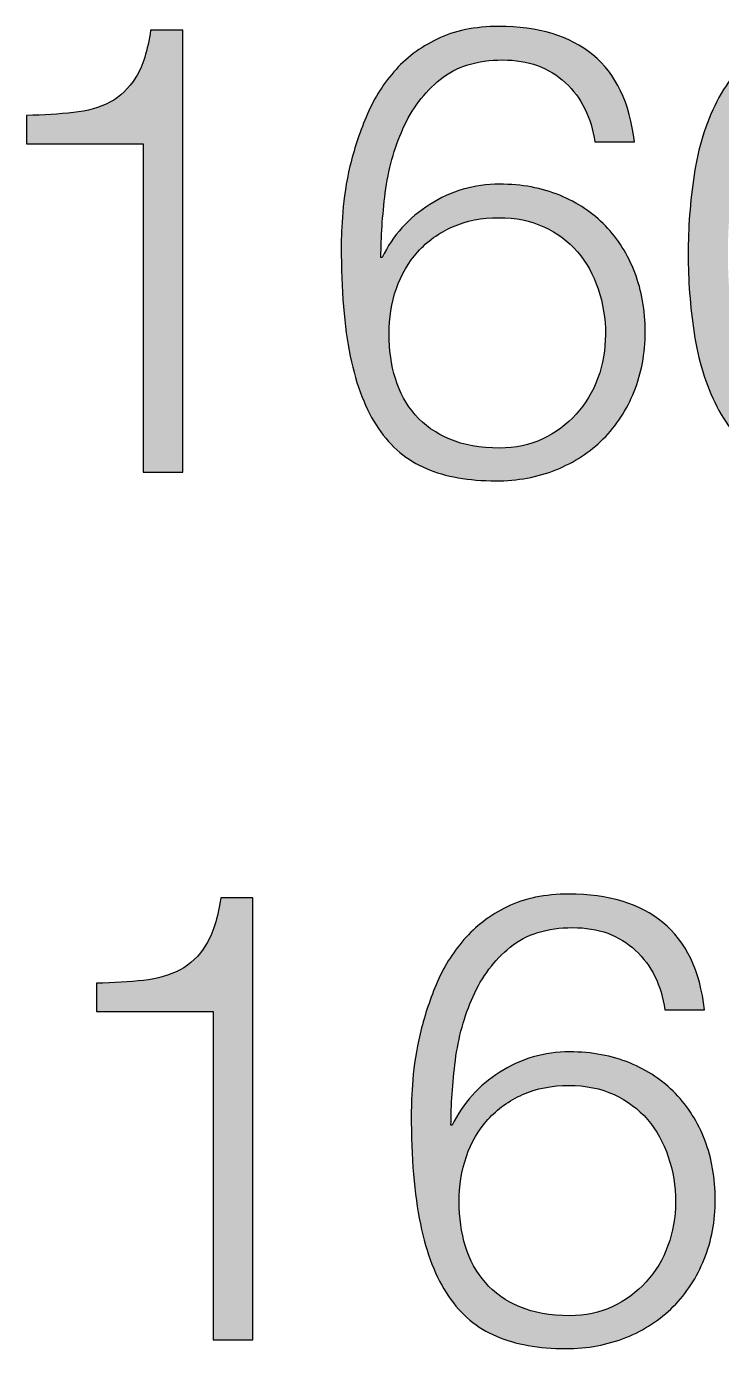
# Paper-space layout 'A3mask' of a CAD drawing. Extents: x 0 to 394, y 0 to 277.
# Drawn here: x 314.331 to 316.425, y 21.496 to 25.477 of the extents above; entities that cross this region are included whole.
import ezdxf
from ezdxf.enums import TextEntityAlignment as Align

# ---------------------------------------------------------------- set-up
doc = ezdxf.new("R2010")
doc.units = 0
doc.layers.get('0').update_dxf_attribs({"linetype": 'CONTINUOUS'})
doc.layers.get('Defpoints').update_dxf_attribs({"linetype": 'CONTINUOUS'})
doc.layers.add('JPP_Mask', color=7, linetype='CONTINUOUS')
doc.styles.add('JPP', font='arial.ttf')

# ---------------------------------------------------------------- blocks, each defined once
blk = doc.blocks.new('A3mask')
at = {"true_color": 0x004a91}
h = blk.add_hatch(color=154, dxfattribs=at)
edge = h.paths.add_edge_path()
edge.add_spline(control_points=[(314.8021, 24.8006), (314.8021, 25.1331), (314.8021, 25.4656), (314.8021, 25.4656), (314.8021, 25.4656), (314.7778, 25.4656), (314.7536, 25.4656)], knot_values=[3.5, 3.5, 3.5, 3.5, 4, 4, 4, 4.5, 4.5, 4.5, 4.5], degree=3, periodic=0)
edge.add_spline(control_points=[(314.7536, 25.4656), (314.7294, 25.4656), (314.7051, 25.4656), (314.7051, 25.4656), (314.6963, 25.4048), (314.6815, 25.3578), (314.6606, 25.3241), (314.6397, 25.2905), (314.6137, 25.2654), (314.5826, 25.2492)], knot_values=[1, 1, 1, 1, 1.5, 1.5, 1.5, 2.5, 2.5, 2.5, 3.5, 3.5, 3.5, 3.5], degree=3, periodic=0)
edge.add_spline(control_points=[(314.5826, 25.2492), (314.5516, 25.2325), (314.5149, 25.2221), (314.4725, 25.2177)], knot_values=[0, 0, 0, 0, 1, 1, 1, 1], degree=3, periodic=0)
edge.add_spline(control_points=[(314.4725, 25.2177), (314.43, 25.2133), (314.3827, 25.2105), (314.331, 25.2091)], knot_values=[9, 9, 9, 9, 10, 10, 10, 10], degree=3, periodic=0)
edge.add_spline(control_points=[(314.331, 25.2091), (314.331, 25.2091), (314.331, 25.1237), (314.331, 25.1237), (314.331, 25.1237), (314.4188, 25.1237), (314.5067, 25.1237)], knot_values=[7.5, 7.5, 7.5, 7.5, 8.5, 8.5, 8.5, 9, 9, 9, 9], degree=3, periodic=0)
edge.add_spline(control_points=[(314.5067, 25.1237), (314.5945, 25.1237), (314.6824, 25.1237), (314.6824, 25.1237), (314.6824, 25.1237), (314.6824, 24.8767), (314.6824, 24.6297)], knot_values=[6.5, 6.5, 6.5, 6.5, 7, 7, 7, 7.5, 7.5, 7.5, 7.5], degree=3, periodic=0)
edge.add_spline(control_points=[(314.6824, 24.6297), (314.6824, 24.3827), (314.6824, 24.1356), (314.6824, 24.1356), (314.6824, 24.1356), (314.7123, 24.1356), (314.7422, 24.1356)], knot_values=[5.5, 5.5, 5.5, 5.5, 6, 6, 6, 6.5, 6.5, 6.5, 6.5], degree=3, periodic=0)
edge.add_spline(control_points=[(314.7422, 24.1356), (314.7721, 24.1356), (314.8021, 24.1356), (314.8021, 24.1356), (314.8021, 24.1356), (314.8021, 24.4681), (314.8021, 24.8006)], knot_values=[4.5, 4.5, 4.5, 4.5, 5, 5, 5, 5.5, 5.5, 5.5, 5.5], degree=3, periodic=0)
h = blk.add_hatch(color=154, dxfattribs=at)
edge = h.paths.add_edge_path()
edge.add_spline(control_points=[(316.1636, 24.7361), (316.1427, 24.7904), (316.1133, 24.8375), (316.0752, 24.8767), (316.0372, 24.9159), (315.9913, 24.9468), (315.9374, 24.9688)], knot_values=[9, 9, 9, 9, 10, 10, 10, 11, 11, 11, 11], degree=3, periodic=0)
edge.add_spline(control_points=[(315.9374, 24.9688), (315.8836, 24.9911), (315.8231, 25.0022), (315.7561, 25.0022)], knot_values=[8, 8, 8, 8, 9, 9, 9, 9], degree=3, periodic=0)
edge.add_spline(control_points=[(315.7561, 25.0022), (315.68, 25.0022), (315.6099, 24.9818), (315.5461, 24.9412)], knot_values=[7, 7, 7, 7, 8, 8, 8, 8], degree=3, periodic=0)
edge.add_spline(control_points=[(315.5461, 24.9412), (315.4821, 24.9008), (315.4344, 24.8475), (315.4026, 24.7816)], knot_values=[6, 6, 6, 6, 7, 7, 7, 7], degree=3, periodic=0)
edge.add_spline(control_points=[(315.3989, 24.7816), (315.3989, 24.8424), (315.4033, 24.9073), (315.4121, 24.9764), (315.4209, 25.0456), (315.4388, 25.1098), (315.4652, 25.1692)], knot_values=[3, 3, 3, 3, 4, 4, 4, 5, 5, 5, 5], degree=3, periodic=0)
edge.add_spline(control_points=[(315.4652, 25.1692), (315.4919, 25.2288), (315.5292, 25.2782), (315.5775, 25.3174)], knot_values=[2, 2, 2, 2, 3, 3, 3, 3], degree=3, periodic=0)
edge.add_spline(control_points=[(315.5775, 25.3174), (315.6255, 25.3568), (315.6883, 25.3763), (315.7656, 25.3763), (315.8428, 25.3763), (315.9059, 25.3536), (315.9546, 25.3079)], knot_values=[0, 0, 0, 0, 1, 1, 1, 2, 2, 2, 2], degree=3, periodic=0)
edge.add_spline(control_points=[(315.9546, 25.3079), (316.0033, 25.2624), (316.0328, 25.2028), (316.043, 25.1293)], knot_values=[29, 29, 29, 29, 30, 30, 30, 30], degree=3, periodic=0)
edge.add_spline(control_points=[(316.043, 25.1293), (316.043, 25.1293), (316.1627, 25.1293), (316.1627, 25.1293), (316.1487, 25.2471), (316.107, 25.3346), (316.0372, 25.3916)], knot_values=[27, 27, 27, 27, 28, 28, 28, 29, 29, 29, 29], degree=3, periodic=0)
edge.add_spline(control_points=[(316.0372, 25.3916), (315.9676, 25.4487), (315.8732, 25.4772), (315.7542, 25.4772)], knot_values=[26, 26, 26, 26, 27, 27, 27, 27], degree=3, periodic=0)
edge.add_spline(control_points=[(315.7542, 25.4772), (315.6818, 25.4772), (315.6199, 25.4645), (315.568, 25.4392)], knot_values=[25, 25, 25, 25, 26, 26, 26, 26], degree=3, periodic=0)
edge.add_spline(control_points=[(315.568, 25.4392), (315.516, 25.4137), (315.4726, 25.3807), (315.4378, 25.3404)], knot_values=[24, 24, 24, 24, 25, 25, 25, 25], degree=3, periodic=0)
edge.add_spline(control_points=[(315.4378, 25.3404), (315.4028, 25.2998), (315.375, 25.2545), (315.3541, 25.2044), (315.3332, 25.1543), (315.3172, 25.1049), (315.3056, 25.0562)], knot_values=[22, 22, 22, 22, 23, 23, 23, 24, 24, 24, 24], degree=3, periodic=0)
edge.add_spline(control_points=[(315.3056, 25.0562), (315.2943, 25.0075), (315.2871, 24.9616), (315.2838, 24.9185), (315.2806, 24.8753), (315.2792, 24.8405), (315.2792, 24.8141)], knot_values=[20, 20, 20, 20, 21, 21, 21, 22, 22, 22, 22], degree=3, periodic=0)
edge.add_spline(control_points=[(315.2792, 24.8141), (315.2792, 24.6835), (315.2882, 24.5736), (315.3065, 24.4843)], knot_values=[19, 19, 19, 19, 20, 20, 20, 20], degree=3, periodic=0)
edge.add_spline(control_points=[(315.3065, 24.4843), (315.3251, 24.395), (315.3532, 24.3226), (315.3912, 24.2667)], knot_values=[18, 18, 18, 18, 19, 19, 19, 19], degree=3, periodic=0)
edge.add_spline(control_points=[(315.3912, 24.2667), (315.4292, 24.211), (315.4773, 24.1709), (315.5357, 24.1461)], knot_values=[17, 17, 17, 17, 18, 18, 18, 18], degree=3, periodic=0)
edge.add_spline(control_points=[(315.5357, 24.1461), (315.5939, 24.1215), (315.6635, 24.109), (315.7447, 24.109)], knot_values=[16, 16, 16, 16, 17, 17, 17, 17], degree=3, periodic=0)
edge.add_spline(control_points=[(315.7447, 24.109), (315.8106, 24.109), (315.8709, 24.1201), (315.9261, 24.1424)], knot_values=[15, 15, 15, 15, 16, 16, 16, 16], degree=3, periodic=0)
edge.add_spline(control_points=[(315.9261, 24.1424), (315.9813, 24.1644), (316.0286, 24.1955), (316.0685, 24.2354), (316.1084, 24.2753), (316.1395, 24.3228), (316.1617, 24.3778)], knot_values=[13, 13, 13, 13, 14, 14, 14, 15, 15, 15, 15], degree=3, periodic=0)
edge.add_spline(control_points=[(316.1617, 24.3778), (316.1838, 24.433), (316.1949, 24.4928), (316.1949, 24.5575)], knot_values=[12, 12, 12, 12, 13, 13, 13, 13], degree=3, periodic=0)
edge.add_spline(control_points=[(316.1949, 24.5575), (316.1949, 24.622), (316.1845, 24.6816), (316.1636, 24.7361)], knot_values=[11, 11, 11, 11, 12, 12, 12, 12], degree=3, periodic=0)
edge = h.paths.add_edge_path(flags=16)
edge.add_spline(control_points=[(315.4453, 24.6877), (315.4599, 24.7301), (315.4814, 24.767), (315.51, 24.7988)], knot_values=[1, 1, 1, 1, 2, 2, 2, 2], degree=3, periodic=0)
edge.add_spline(control_points=[(315.51, 24.7988), (315.5385, 24.8303), (315.5733, 24.8554), (315.6146, 24.8739)], knot_values=[0, 0, 0, 0, 1, 1, 1, 1], degree=3, periodic=0)
edge.add_spline(control_points=[(315.6146, 24.8739), (315.6556, 24.8922), (315.7022, 24.9013), (315.7542, 24.9013)], knot_values=[15, 15, 15, 15, 16, 16, 16, 16], degree=3, periodic=0)
edge.add_spline(control_points=[(315.7542, 24.9013), (315.8048, 24.9013), (315.85, 24.8922), (315.8899, 24.8739)], knot_values=[14, 14, 14, 14, 15, 15, 15, 15], degree=3, periodic=0)
edge.add_spline(control_points=[(315.8899, 24.8739), (315.9298, 24.8554), (315.9634, 24.8303), (315.9908, 24.7988)], knot_values=[13, 13, 13, 13, 14, 14, 14, 14], degree=3, periodic=0)
edge.add_spline(control_points=[(315.9908, 24.7988), (316.0179, 24.767), (316.0388, 24.7297), (316.0534, 24.6867)], knot_values=[12, 12, 12, 12, 13, 13, 13, 13], degree=3, periodic=0)
edge.add_spline(control_points=[(316.0534, 24.6867), (316.068, 24.6436), (316.0752, 24.5979), (316.0752, 24.5499)], knot_values=[11, 11, 11, 11, 12, 12, 12, 12], degree=3, periodic=0)
edge.add_spline(control_points=[(316.0752, 24.5499), (316.0752, 24.5042), (316.0676, 24.4606), (316.0525, 24.4188)], knot_values=[10, 10, 10, 10, 11, 11, 11, 11], degree=3, periodic=0)
edge.add_spline(control_points=[(316.0525, 24.4188), (316.0372, 24.3769), (316.0154, 24.3404), (315.9868, 24.3096)], knot_values=[9, 9, 9, 9, 10, 10, 10, 10], degree=3, periodic=0)
edge.add_spline(control_points=[(315.9868, 24.3096), (315.9583, 24.2785), (315.9249, 24.2537), (315.8862, 24.2354), (315.8474, 24.2171), (315.8041, 24.2078), (315.7561, 24.2078)], knot_values=[7, 7, 7, 7, 8, 8, 8, 9, 9, 9, 9], degree=3, periodic=0)
edge.add_spline(control_points=[(315.7561, 24.2078), (315.6978, 24.2078), (315.6477, 24.2166), (315.606, 24.2344)], knot_values=[6, 6, 6, 6, 7, 7, 7, 7], degree=3, periodic=0)
edge.add_spline(control_points=[(315.606, 24.2344), (315.564, 24.2521), (315.5297, 24.2764), (315.5023, 24.3075)], knot_values=[5, 5, 5, 5, 6, 6, 6, 6], degree=3, periodic=0)
edge.add_spline(control_points=[(315.5023, 24.3075), (315.4752, 24.3386), (315.4552, 24.375), (315.4425, 24.4168)], knot_values=[4, 4, 4, 4, 5, 5, 5, 5], degree=3, periodic=0)
edge.add_spline(control_points=[(315.4425, 24.4168), (315.4299, 24.4587), (315.4234, 24.503), (315.4234, 24.5499)], knot_values=[3, 3, 3, 3, 4, 4, 4, 4], degree=3, periodic=0)
edge.add_spline(control_points=[(315.4234, 24.5499), (315.4234, 24.5993), (315.4309, 24.6452), (315.4453, 24.6877)], knot_values=[2, 2, 2, 2, 3, 3, 3, 3], degree=3, periodic=0)
h = blk.add_hatch(color=154, dxfattribs=at)
edge = h.paths.add_edge_path()
edge.add_spline(control_points=[(317.2514, 24.793), (317.2514, 24.8702), (317.2454, 24.9495), (317.2333, 25.0305)], knot_values=[2, 2, 2, 2, 3, 3, 3, 3], degree=3, periodic=0)
edge.add_spline(control_points=[(317.2333, 25.0305), (317.2213, 25.1117), (317.1985, 25.1852), (317.1649, 25.2511)], knot_values=[1, 1, 1, 1, 2, 2, 2, 2], degree=3, periodic=0)
edge.add_spline(control_points=[(317.1649, 25.2511), (317.1315, 25.3169), (317.0846, 25.371), (317.0243, 25.4134)], knot_values=[0, 0, 0, 0, 1, 1, 1, 1], degree=3, periodic=0)
edge.add_spline(control_points=[(317.0243, 25.4134), (316.9643, 25.4559), (316.8854, 25.4772), (316.7878, 25.4772)], knot_values=[15, 15, 15, 15, 16, 16, 16, 16], degree=3, periodic=0)
edge.add_spline(control_points=[(316.7878, 25.4772), (316.6915, 25.4772), (316.6131, 25.4559), (316.5523, 25.4134)], knot_values=[14, 14, 14, 14, 15, 15, 15, 15], degree=3, periodic=0)
edge.add_spline(control_points=[(316.5523, 25.4134), (316.4913, 25.371), (316.4442, 25.3169), (316.4106, 25.2511), (316.377, 25.1852), (316.3542, 25.1117), (316.3422, 25.0305)], knot_values=[12, 12, 12, 12, 13, 13, 13, 14, 14, 14, 14], degree=3, periodic=0)
edge.add_spline(control_points=[(316.3422, 25.0305), (316.3301, 24.9495), (316.3243, 24.8697), (316.3243, 24.7911)], knot_values=[11, 11, 11, 11, 12, 12, 12, 12], degree=3, periodic=0)
edge.add_spline(control_points=[(316.3243, 24.7911), (316.3243, 24.7139), (316.3301, 24.6348), (316.3422, 24.5536)], knot_values=[10, 10, 10, 10, 11, 11, 11, 11], degree=3, periodic=0)
edge.add_spline(control_points=[(316.3422, 24.5536), (316.3542, 24.4727), (316.377, 24.3991), (316.4106, 24.3333), (316.4442, 24.2674), (316.4913, 24.2136), (316.5523, 24.1718)], knot_values=[8, 8, 8, 8, 9, 9, 9, 10, 10, 10, 10], degree=3, periodic=0)
edge.add_spline(control_points=[(316.5523, 24.1718), (316.6131, 24.1298), (316.6915, 24.109), (316.7878, 24.109)], knot_values=[7, 7, 7, 7, 8, 8, 8, 8], degree=3, periodic=0)
edge.add_spline(control_points=[(316.7878, 24.109), (316.8854, 24.109), (316.9643, 24.1298), (317.0243, 24.1718)], knot_values=[6, 6, 6, 6, 7, 7, 7, 7], degree=3, periodic=0)
edge.add_spline(control_points=[(317.0243, 24.1718), (317.0846, 24.2136), (317.1315, 24.2674), (317.1649, 24.3333)], knot_values=[5, 5, 5, 5, 6, 6, 6, 6], degree=3, periodic=0)
edge.add_spline(control_points=[(317.1649, 24.3333), (317.1985, 24.3991), (317.2213, 24.4727), (317.2333, 24.5536)], knot_values=[4, 4, 4, 4, 5, 5, 5, 5], degree=3, periodic=0)
edge.add_spline(control_points=[(317.2333, 24.5536), (317.2454, 24.6348), (317.2514, 24.7146), (317.2514, 24.793)], knot_values=[3, 3, 3, 3, 4, 4, 4, 4], degree=3, periodic=0)
edge = h.paths.add_edge_path(flags=16)
edge.add_spline(control_points=[(316.444, 24.793), (316.444, 24.85), (316.4477, 24.9129), (316.4554, 24.9811)], knot_values=[2, 2, 2, 2, 3, 3, 3, 3], degree=3, periodic=0)
edge.add_spline(control_points=[(316.4554, 24.9811), (316.463, 25.0495), (316.4783, 25.1128), (316.5018, 25.1713)], knot_values=[1, 1, 1, 1, 2, 2, 2, 2], degree=3, periodic=0)
edge.add_spline(control_points=[(316.5018, 25.1713), (316.5252, 25.2295), (316.5598, 25.2782), (316.6054, 25.3174)], knot_values=[0, 0, 0, 0, 1, 1, 1, 1], degree=3, periodic=0)
edge.add_spline(control_points=[(316.6054, 25.3174), (316.6511, 25.3568), (316.7119, 25.3763), (316.7878, 25.3763)], knot_values=[15, 15, 15, 15, 16, 16, 16, 16], degree=3, periodic=0)
edge.add_spline(control_points=[(316.7878, 25.3763), (316.8638, 25.3763), (316.9246, 25.3568), (316.9703, 25.3174)], knot_values=[14, 14, 14, 14, 15, 15, 15, 15], degree=3, periodic=0)
edge.add_spline(control_points=[(316.9703, 25.3174), (317.0158, 25.2782), (317.0503, 25.2295), (317.0737, 25.1713)], knot_values=[13, 13, 13, 13, 14, 14, 14, 14], degree=3, periodic=0)
edge.add_spline(control_points=[(317.0737, 25.1713), (317.0972, 25.1128), (317.1127, 25.0495), (317.1204, 24.9811)], knot_values=[12, 12, 12, 12, 13, 13, 13, 13], degree=3, periodic=0)
edge.add_spline(control_points=[(317.1204, 24.9811), (317.128, 24.9129), (317.1317, 24.85), (317.1317, 24.793)], knot_values=[11, 11, 11, 11, 12, 12, 12, 12], degree=3, periodic=0)
edge.add_spline(control_points=[(317.1317, 24.793), (317.1317, 24.7348), (317.128, 24.6717), (317.1204, 24.6039), (317.1127, 24.5362), (317.0972, 24.4729), (317.0737, 24.414), (317.0503, 24.3551), (317.0158, 24.3059), (316.9703, 24.2667)], knot_values=[8, 8, 8, 8, 9, 9, 9, 10, 10, 10, 11, 11, 11, 11], degree=3, periodic=0)
edge.add_spline(control_points=[(316.9703, 24.2667), (316.9246, 24.2275), (316.8638, 24.2078), (316.7878, 24.2078)], knot_values=[7, 7, 7, 7, 8, 8, 8, 8], degree=3, periodic=0)
edge.add_spline(control_points=[(316.7878, 24.2078), (316.7119, 24.2078), (316.6511, 24.2275), (316.6054, 24.2667), (316.5598, 24.3059), (316.5252, 24.3551), (316.5018, 24.414), (316.4783, 24.4729), (316.463, 24.5362), (316.4554, 24.6039), (316.4477, 24.6717), (316.444, 24.7348), (316.444, 24.793)], knot_values=[3, 3, 3, 3, 4, 4, 4, 5, 5, 5, 6, 6, 6, 7, 7, 7, 7], degree=3, periodic=0)
h = blk.add_hatch(color=154, dxfattribs=at)
edge = h.paths.add_edge_path()
edge.add_spline(control_points=[(315.0131, 22.188), (315.0131, 22.5205), (315.0131, 22.853), (315.0131, 22.853), (315.0131, 22.853), (314.9889, 22.853), (314.9647, 22.853)], knot_values=[3.5, 3.5, 3.5, 3.5, 4, 4, 4, 4.5, 4.5, 4.5, 4.5], degree=3, periodic=0)
edge.add_spline(control_points=[(314.9647, 22.853), (314.9404, 22.853), (314.9162, 22.853), (314.9162, 22.853), (314.9074, 22.7922), (314.8925, 22.7451), (314.8717, 22.7115), (314.8508, 22.6779), (314.8248, 22.6528), (314.7937, 22.6366)], knot_values=[1, 1, 1, 1, 1.5, 1.5, 1.5, 2.5, 2.5, 2.5, 3.5, 3.5, 3.5, 3.5], degree=3, periodic=0)
edge.add_spline(control_points=[(314.7937, 22.6366), (314.7626, 22.6199), (314.726, 22.6094), (314.6835, 22.605)], knot_values=[0, 0, 0, 0, 1, 1, 1, 1], degree=3, periodic=0)
edge.add_spline(control_points=[(314.6835, 22.605), (314.6411, 22.6006), (314.5938, 22.5978), (314.5421, 22.5964)], knot_values=[9, 9, 9, 9, 10, 10, 10, 10], degree=3, periodic=0)
edge.add_spline(control_points=[(314.5421, 22.5964), (314.5421, 22.5964), (314.5421, 22.5111), (314.5421, 22.5111), (314.5421, 22.5111), (314.6299, 22.5111), (314.7178, 22.5111)], knot_values=[7.5, 7.5, 7.5, 7.5, 8.5, 8.5, 8.5, 9, 9, 9, 9], degree=3, periodic=0)
edge.add_spline(control_points=[(314.7178, 22.5111), (314.8056, 22.5111), (314.8935, 22.5111), (314.8935, 22.5111), (314.8935, 22.5111), (314.8935, 22.2641), (314.8935, 22.017)], knot_values=[6.5, 6.5, 6.5, 6.5, 7, 7, 7, 7.5, 7.5, 7.5, 7.5], degree=3, periodic=0)
edge.add_spline(control_points=[(314.8935, 22.017), (314.8935, 21.77), (314.8935, 21.523), (314.8935, 21.523), (314.8935, 21.523), (314.9234, 21.523), (314.9533, 21.523)], knot_values=[5.5, 5.5, 5.5, 5.5, 6, 6, 6, 6.5, 6.5, 6.5, 6.5], degree=3, periodic=0)
edge.add_spline(control_points=[(314.9533, 21.523), (314.9832, 21.523), (315.0131, 21.523), (315.0131, 21.523), (315.0131, 21.523), (315.0131, 21.8555), (315.0131, 22.188)], knot_values=[4.5, 4.5, 4.5, 4.5, 5, 5, 5, 5.5, 5.5, 5.5, 5.5], degree=3, periodic=0)
h = blk.add_hatch(color=154, dxfattribs=at)
edge = h.paths.add_edge_path()
edge.add_spline(control_points=[(316.3747, 22.1235), (316.3538, 22.1778), (316.3243, 22.2249), (316.2863, 22.2641), (316.2482, 22.3033), (316.2023, 22.3341), (316.1485, 22.3562)], knot_values=[9, 9, 9, 9, 10, 10, 10, 11, 11, 11, 11], degree=3, periodic=0)
edge.add_spline(control_points=[(316.1485, 22.3562), (316.0947, 22.3784), (316.0342, 22.3896), (315.9671, 22.3896)], knot_values=[8, 8, 8, 8, 9, 9, 9, 9], degree=3, periodic=0)
edge.add_spline(control_points=[(315.9671, 22.3896), (315.8911, 22.3896), (315.821, 22.3691), (315.7572, 22.3286)], knot_values=[7, 7, 7, 7, 8, 8, 8, 8], degree=3, periodic=0)
edge.add_spline(control_points=[(315.7572, 22.3286), (315.6932, 22.2882), (315.6454, 22.2348), (315.6136, 22.169)], knot_values=[6, 6, 6, 6, 7, 7, 7, 7], degree=3, periodic=0)
edge.add_spline(control_points=[(315.6099, 22.169), (315.6099, 22.2297), (315.6143, 22.2947), (315.6232, 22.3638), (315.632, 22.4329), (315.6498, 22.4972), (315.6763, 22.5566)], knot_values=[3, 3, 3, 3, 4, 4, 4, 5, 5, 5, 5], degree=3, periodic=0)
edge.add_spline(control_points=[(315.6763, 22.5566), (315.7029, 22.6162), (315.7403, 22.6656), (315.7885, 22.7048)], knot_values=[2, 2, 2, 2, 3, 3, 3, 3], degree=3, periodic=0)
edge.add_spline(control_points=[(315.7885, 22.7048), (315.8365, 22.7442), (315.8994, 22.7637), (315.9766, 22.7637), (316.0539, 22.7637), (316.117, 22.7409), (316.1657, 22.6953)], knot_values=[0, 0, 0, 0, 1, 1, 1, 2, 2, 2, 2], degree=3, periodic=0)
edge.add_spline(control_points=[(316.1657, 22.6953), (316.2144, 22.6498), (316.2438, 22.5902), (316.254, 22.5167)], knot_values=[29, 29, 29, 29, 30, 30, 30, 30], degree=3, periodic=0)
edge.add_spline(control_points=[(316.254, 22.5167), (316.254, 22.5167), (316.3737, 22.5167), (316.3737, 22.5167), (316.3598, 22.6345), (316.3181, 22.7219), (316.2482, 22.779)], knot_values=[27, 27, 27, 27, 28, 28, 28, 29, 29, 29, 29], degree=3, periodic=0)
edge.add_spline(control_points=[(316.2482, 22.779), (316.1787, 22.836), (316.0843, 22.8646), (315.9653, 22.8646)], knot_values=[26, 26, 26, 26, 27, 27, 27, 27], degree=3, periodic=0)
edge.add_spline(control_points=[(315.9653, 22.8646), (315.8929, 22.8646), (315.831, 22.8518), (315.779, 22.8265)], knot_values=[25, 25, 25, 25, 26, 26, 26, 26], degree=3, periodic=0)
edge.add_spline(control_points=[(315.779, 22.8265), (315.7271, 22.801), (315.6837, 22.7681), (315.6489, 22.7277)], knot_values=[24, 24, 24, 24, 25, 25, 25, 25], degree=3, periodic=0)
edge.add_spline(control_points=[(315.6489, 22.7277), (315.6139, 22.6871), (315.586, 22.6419), (315.5652, 22.5918), (315.5443, 22.5417), (315.5283, 22.4923), (315.5167, 22.4436)], knot_values=[22, 22, 22, 22, 23, 23, 23, 24, 24, 24, 24], degree=3, periodic=0)
edge.add_spline(control_points=[(315.5167, 22.4436), (315.5053, 22.3949), (315.4981, 22.349), (315.4949, 22.3058), (315.4916, 22.2627), (315.4902, 22.2279), (315.4902, 22.2014)], knot_values=[20, 20, 20, 20, 21, 21, 21, 22, 22, 22, 22], degree=3, periodic=0)
edge.add_spline(control_points=[(315.4902, 22.2014), (315.4902, 22.0709), (315.4993, 21.9609), (315.5176, 21.8716)], knot_values=[19, 19, 19, 19, 20, 20, 20, 20], degree=3, periodic=0)
edge.add_spline(control_points=[(315.5176, 21.8716), (315.5362, 21.7823), (315.5642, 21.71), (315.6023, 21.6541)], knot_values=[18, 18, 18, 18, 19, 19, 19, 19], degree=3, periodic=0)
edge.add_spline(control_points=[(315.6023, 21.6541), (315.6403, 21.5984), (315.6883, 21.5583), (315.7468, 21.5334)], knot_values=[17, 17, 17, 17, 18, 18, 18, 18], degree=3, periodic=0)
edge.add_spline(control_points=[(315.7468, 21.5334), (315.805, 21.5089), (315.8746, 21.4963), (315.9558, 21.4963)], knot_values=[16, 16, 16, 16, 17, 17, 17, 17], degree=3, periodic=0)
edge.add_spline(control_points=[(315.9558, 21.4963), (316.0216, 21.4963), (316.0819, 21.5075), (316.1371, 21.5297)], knot_values=[15, 15, 15, 15, 16, 16, 16, 16], degree=3, periodic=0)
edge.add_spline(control_points=[(316.1371, 21.5297), (316.1923, 21.5518), (316.2397, 21.5828), (316.2796, 21.6227), (316.3195, 21.6626), (316.3505, 21.7102), (316.3728, 21.7652)], knot_values=[13, 13, 13, 13, 14, 14, 14, 15, 15, 15, 15], degree=3, periodic=0)
edge.add_spline(control_points=[(316.3728, 21.7652), (316.3948, 21.8204), (316.406, 21.8802), (316.406, 21.9449)], knot_values=[12, 12, 12, 12, 13, 13, 13, 13], degree=3, periodic=0)
edge.add_spline(control_points=[(316.406, 21.9449), (316.406, 22.0094), (316.3955, 22.069), (316.3747, 22.1235)], knot_values=[11, 11, 11, 11, 12, 12, 12, 12], degree=3, periodic=0)
edge = h.paths.add_edge_path(flags=16)
edge.add_spline(control_points=[(315.6563, 22.075), (315.6709, 22.1175), (315.6925, 22.1544), (315.721, 22.1861)], knot_values=[1, 1, 1, 1, 2, 2, 2, 2], degree=3, periodic=0)
edge.add_spline(control_points=[(315.721, 22.1861), (315.7496, 22.2177), (315.7844, 22.2427), (315.8256, 22.2613)], knot_values=[0, 0, 0, 0, 1, 1, 1, 1], degree=3, periodic=0)
edge.add_spline(control_points=[(315.8256, 22.2613), (315.8667, 22.2796), (315.9133, 22.2887), (315.9653, 22.2887)], knot_values=[15, 15, 15, 15, 16, 16, 16, 16], degree=3, periodic=0)
edge.add_spline(control_points=[(315.9653, 22.2887), (316.0158, 22.2887), (316.0611, 22.2796), (316.101, 22.2613)], knot_values=[14, 14, 14, 14, 15, 15, 15, 15], degree=3, periodic=0)
edge.add_spline(control_points=[(316.101, 22.2613), (316.1409, 22.2427), (316.1745, 22.2177), (316.2019, 22.1861)], knot_values=[13, 13, 13, 13, 14, 14, 14, 14], degree=3, periodic=0)
edge.add_spline(control_points=[(316.2019, 22.1861), (316.229, 22.1544), (316.2499, 22.117), (316.2645, 22.0741)], knot_values=[12, 12, 12, 12, 13, 13, 13, 13], degree=3, periodic=0)
edge.add_spline(control_points=[(316.2645, 22.0741), (316.2791, 22.031), (316.2863, 21.9853), (316.2863, 21.9373)], knot_values=[11, 11, 11, 11, 12, 12, 12, 12], degree=3, periodic=0)
edge.add_spline(control_points=[(316.2863, 21.9373), (316.2863, 21.8916), (316.2786, 21.848), (316.2636, 21.8062)], knot_values=[10, 10, 10, 10, 11, 11, 11, 11], degree=3, periodic=0)
edge.add_spline(control_points=[(316.2636, 21.8062), (316.2482, 21.7642), (316.2264, 21.7278), (316.1979, 21.697)], knot_values=[9, 9, 9, 9, 10, 10, 10, 10], degree=3, periodic=0)
edge.add_spline(control_points=[(316.1979, 21.697), (316.1694, 21.6659), (316.136, 21.6411), (316.0973, 21.6227), (316.0585, 21.6044), (316.0151, 21.5951), (315.9671, 21.5951)], knot_values=[7, 7, 7, 7, 8, 8, 8, 9, 9, 9, 9], degree=3, periodic=0)
edge.add_spline(control_points=[(315.9671, 21.5951), (315.9089, 21.5951), (315.8588, 21.604), (315.8171, 21.6218)], knot_values=[6, 6, 6, 6, 7, 7, 7, 7], degree=3, periodic=0)
edge.add_spline(control_points=[(315.8171, 21.6218), (315.7751, 21.6394), (315.7408, 21.6638), (315.7134, 21.6949)], knot_values=[5, 5, 5, 5, 6, 6, 6, 6], degree=3, periodic=0)
edge.add_spline(control_points=[(315.7134, 21.6949), (315.6862, 21.726), (315.6663, 21.7624), (315.6535, 21.8041)], knot_values=[4, 4, 4, 4, 5, 5, 5, 5], degree=3, periodic=0)
edge.add_spline(control_points=[(315.6535, 21.8041), (315.641, 21.8461), (315.6345, 21.8904), (315.6345, 21.9373)], knot_values=[3, 3, 3, 3, 4, 4, 4, 4], degree=3, periodic=0)
edge.add_spline(control_points=[(315.6345, 21.9373), (315.6345, 21.9867), (315.6419, 22.0326), (315.6563, 22.075)], knot_values=[2, 2, 2, 2, 3, 3, 3, 3], degree=3, periodic=0)
at = {"layer": 'Defpoints', "color": 154, "true_color": 0x004a91}
for points, knots in [([(314.4725, 25.2177), (314.5149, 25.2221), (314.5516, 25.2325), (314.5826, 25.2492), (314.6137, 25.2654), (314.6397, 25.2905), (314.6606, 25.3241), (314.6815, 25.3578), (314.6963, 25.4048), (314.7051, 25.4656), (314.7051, 25.4656), (314.8021, 25.4656), (314.8021, 25.4656), (314.8021, 25.4656), (314.8021, 24.1356), (314.8021, 24.1356), (314.8021, 24.1356), (314.6824, 24.1356), (314.6824, 24.1356), (314.6824, 24.1356), (314.6824, 25.1237), (314.6824, 25.1237), (314.6824, 25.1237), (314.331, 25.1237), (314.331, 25.1237), (314.331, 25.1237), (314.331, 25.2091), (314.331, 25.2091), (314.3827, 25.2105), (314.43, 25.2133), (314.4725, 25.2177)], [0, 0, 0, 0, 1, 1, 1, 2, 2, 2, 3, 3, 3, 4, 4, 4, 5, 5, 5, 6, 6, 6, 7, 7, 7, 8, 8, 8, 9, 9, 9, 10, 10, 10, 10]), ([(315.9546, 25.3079), (315.9059, 25.3536), (315.8428, 25.3763), (315.7656, 25.3763), (315.6883, 25.3763), (315.6255, 25.3568), (315.5775, 25.3174), (315.5292, 25.2782), (315.4919, 25.2288), (315.4652, 25.1692), (315.4388, 25.1098), (315.4209, 25.0456), (315.4121, 24.9764), (315.4033, 24.9073), (315.3989, 24.8424), (315.3989, 24.7816), (315.3989, 24.7816), (315.4026, 24.7816), (315.4026, 24.7816), (315.4344, 24.8475), (315.4821, 24.9008), (315.5461, 24.9412), (315.6099, 24.9818), (315.68, 25.0022), (315.7561, 25.0022), (315.8231, 25.0022), (315.8836, 24.9911), (315.9374, 24.9688), (315.9913, 24.9468), (316.0372, 24.9159), (316.0752, 24.8767), (316.1133, 24.8375), (316.1427, 24.7904), (316.1636, 24.7361), (316.1845, 24.6816), (316.1949, 24.622), (316.1949, 24.5575), (316.1949, 24.4928), (316.1838, 24.433), (316.1617, 24.3778), (316.1395, 24.3228), (316.1084, 24.2753), (316.0685, 24.2354), (316.0286, 24.1955), (315.9813, 24.1644), (315.9261, 24.1424), (315.8709, 24.1201), (315.8106, 24.109), (315.7447, 24.109), (315.6635, 24.109), (315.5939, 24.1215), (315.5357, 24.1461), (315.4773, 24.1709), (315.4292, 24.211), (315.3912, 24.2667), (315.3532, 24.3226), (315.3251, 24.395), (315.3065, 24.4843), (315.2882, 24.5736), (315.2792, 24.6835), (315.2792, 24.8141), (315.2792, 24.8405), (315.2806, 24.8753), (315.2838, 24.9185), (315.2871, 24.9616), (315.2943, 25.0075), (315.3056, 25.0562), (315.3172, 25.1049), (315.3332, 25.1543), (315.3541, 25.2044), (315.375, 25.2545), (315.4028, 25.2998), (315.4378, 25.3404), (315.4726, 25.3807), (315.516, 25.4137), (315.568, 25.4392), (315.6199, 25.4645), (315.6818, 25.4772), (315.7542, 25.4772), (315.8732, 25.4772), (315.9676, 25.4487), (316.0372, 25.3916), (316.107, 25.3346), (316.1487, 25.2471), (316.1627, 25.1293), (316.1627, 25.1293), (316.043, 25.1293), (316.043, 25.1293), (316.0328, 25.2028), (316.0033, 25.2624), (315.9546, 25.3079)], [0, 0, 0, 0, 1, 1, 1, 2, 2, 2, 3, 3, 3, 4, 4, 4, 5, 5, 5, 6, 6, 6, 7, 7, 7, 8, 8, 8, 9, 9, 9, 10, 10, 10, 11, 11, 11, 12, 12, 12, 13, 13, 13, 14, 14, 14, 15, 15, 15, 16, 16, 16, 17, 17, 17, 18, 18, 18, 19, 19, 19, 20, 20, 20, 21, 21, 21, 22, 22, 22, 23, 23, 23, 24, 24, 24, 25, 25, 25, 26, 26, 26, 27, 27, 27, 28, 28, 28, 29, 29, 29, 30, 30, 30, 30]), ([(317.0243, 25.4134), (317.0846, 25.371), (317.1315, 25.3169), (317.1649, 25.2511), (317.1985, 25.1852), (317.2213, 25.1117), (317.2333, 25.0305), (317.2454, 24.9495), (317.2514, 24.8702), (317.2514, 24.793), (317.2514, 24.7146), (317.2454, 24.6348), (317.2333, 24.5536), (317.2213, 24.4727), (317.1985, 24.3991), (317.1649, 24.3333), (317.1315, 24.2674), (317.0846, 24.2136), (317.0243, 24.1718), (316.9643, 24.1298), (316.8854, 24.109), (316.7878, 24.109), (316.6915, 24.109), (316.6131, 24.1298), (316.5523, 24.1718), (316.4913, 24.2136), (316.4442, 24.2674), (316.4106, 24.3333), (316.377, 24.3991), (316.3542, 24.4727), (316.3422, 24.5536), (316.3301, 24.6348), (316.3243, 24.7139), (316.3243, 24.7911), (316.3243, 24.8697), (316.3301, 24.9495), (316.3422, 25.0305), (316.3542, 25.1117), (316.377, 25.1852), (316.4106, 25.2511), (316.4442, 25.3169), (316.4913, 25.371), (316.5523, 25.4134), (316.6131, 25.4559), (316.6915, 25.4772), (316.7878, 25.4772), (316.8854, 25.4772), (316.9643, 25.4559), (317.0243, 25.4134)], [0, 0, 0, 0, 1, 1, 1, 2, 2, 2, 3, 3, 3, 4, 4, 4, 5, 5, 5, 6, 6, 6, 7, 7, 7, 8, 8, 8, 9, 9, 9, 10, 10, 10, 11, 11, 11, 12, 12, 12, 13, 13, 13, 14, 14, 14, 15, 15, 15, 16, 16, 16, 16]), ([(315.6146, 24.8739), (315.5733, 24.8554), (315.5385, 24.8303), (315.51, 24.7988), (315.4814, 24.767), (315.4599, 24.7301), (315.4453, 24.6877), (315.4309, 24.6452), (315.4234, 24.5993), (315.4234, 24.5499), (315.4234, 24.503), (315.4299, 24.4587), (315.4425, 24.4168), (315.4552, 24.375), (315.4752, 24.3386), (315.5023, 24.3075), (315.5297, 24.2764), (315.564, 24.2521), (315.606, 24.2344), (315.6477, 24.2166), (315.6978, 24.2078), (315.7561, 24.2078), (315.8041, 24.2078), (315.8474, 24.2171), (315.8862, 24.2354), (315.9249, 24.2537), (315.9583, 24.2785), (315.9868, 24.3096), (316.0154, 24.3404), (316.0372, 24.3769), (316.0525, 24.4188), (316.0676, 24.4606), (316.0752, 24.5042), (316.0752, 24.5499), (316.0752, 24.5979), (316.068, 24.6436), (316.0534, 24.6867), (316.0388, 24.7297), (316.0179, 24.767), (315.9908, 24.7988), (315.9634, 24.8303), (315.9298, 24.8554), (315.8899, 24.8739), (315.85, 24.8922), (315.8048, 24.9013), (315.7542, 24.9013), (315.7022, 24.9013), (315.6556, 24.8922), (315.6146, 24.8739)], [0, 0, 0, 0, 1, 1, 1, 2, 2, 2, 3, 3, 3, 4, 4, 4, 5, 5, 5, 6, 6, 6, 7, 7, 7, 8, 8, 8, 9, 9, 9, 10, 10, 10, 11, 11, 11, 12, 12, 12, 13, 13, 13, 14, 14, 14, 15, 15, 15, 16, 16, 16, 16]), ([(314.6835, 22.605), (314.726, 22.6094), (314.7626, 22.6199), (314.7937, 22.6366), (314.8248, 22.6528), (314.8508, 22.6779), (314.8717, 22.7115), (314.8925, 22.7451), (314.9074, 22.7922), (314.9162, 22.853), (314.9162, 22.853), (315.0131, 22.853), (315.0131, 22.853), (315.0131, 22.853), (315.0131, 21.523), (315.0131, 21.523), (315.0131, 21.523), (314.8935, 21.523), (314.8935, 21.523), (314.8935, 21.523), (314.8935, 22.5111), (314.8935, 22.5111), (314.8935, 22.5111), (314.5421, 22.5111), (314.5421, 22.5111), (314.5421, 22.5111), (314.5421, 22.5964), (314.5421, 22.5964), (314.5938, 22.5978), (314.6411, 22.6006), (314.6835, 22.605)], [0, 0, 0, 0, 1, 1, 1, 2, 2, 2, 3, 3, 3, 4, 4, 4, 5, 5, 5, 6, 6, 6, 7, 7, 7, 8, 8, 8, 9, 9, 9, 10, 10, 10, 10]), ([(316.1657, 22.6953), (316.117, 22.7409), (316.0539, 22.7637), (315.9766, 22.7637), (315.8994, 22.7637), (315.8365, 22.7442), (315.7885, 22.7048), (315.7403, 22.6656), (315.7029, 22.6162), (315.6763, 22.5566), (315.6498, 22.4972), (315.632, 22.4329), (315.6232, 22.3638), (315.6143, 22.2947), (315.6099, 22.2297), (315.6099, 22.169), (315.6099, 22.169), (315.6136, 22.169), (315.6136, 22.169), (315.6454, 22.2348), (315.6932, 22.2882), (315.7572, 22.3286), (315.821, 22.3691), (315.8911, 22.3896), (315.9671, 22.3896), (316.0342, 22.3896), (316.0947, 22.3784), (316.1485, 22.3562), (316.2023, 22.3341), (316.2482, 22.3033), (316.2863, 22.2641), (316.3243, 22.2249), (316.3538, 22.1778), (316.3747, 22.1235), (316.3955, 22.069), (316.406, 22.0094), (316.406, 21.9449), (316.406, 21.8802), (316.3948, 21.8204), (316.3728, 21.7652), (316.3505, 21.7102), (316.3195, 21.6626), (316.2796, 21.6227), (316.2397, 21.5828), (316.1923, 21.5518), (316.1371, 21.5297), (316.0819, 21.5075), (316.0216, 21.4963), (315.9558, 21.4963), (315.8746, 21.4963), (315.805, 21.5089), (315.7468, 21.5334), (315.6883, 21.5583), (315.6403, 21.5984), (315.6023, 21.6541), (315.5642, 21.71), (315.5362, 21.7823), (315.5176, 21.8716), (315.4993, 21.9609), (315.4902, 22.0709), (315.4902, 22.2014), (315.4902, 22.2279), (315.4916, 22.2627), (315.4949, 22.3058), (315.4981, 22.349), (315.5053, 22.3949), (315.5167, 22.4436), (315.5283, 22.4923), (315.5443, 22.5417), (315.5652, 22.5918), (315.586, 22.6419), (315.6139, 22.6871), (315.6489, 22.7277), (315.6837, 22.7681), (315.7271, 22.801), (315.779, 22.8265), (315.831, 22.8518), (315.8929, 22.8646), (315.9653, 22.8646), (316.0843, 22.8646), (316.1787, 22.836), (316.2482, 22.779), (316.3181, 22.7219), (316.3598, 22.6345), (316.3737, 22.5167), (316.3737, 22.5167), (316.254, 22.5167), (316.254, 22.5167), (316.2438, 22.5902), (316.2144, 22.6498), (316.1657, 22.6953)], [0, 0, 0, 0, 1, 1, 1, 2, 2, 2, 3, 3, 3, 4, 4, 4, 5, 5, 5, 6, 6, 6, 7, 7, 7, 8, 8, 8, 9, 9, 9, 10, 10, 10, 11, 11, 11, 12, 12, 12, 13, 13, 13, 14, 14, 14, 15, 15, 15, 16, 16, 16, 17, 17, 17, 18, 18, 18, 19, 19, 19, 20, 20, 20, 21, 21, 21, 22, 22, 22, 23, 23, 23, 24, 24, 24, 25, 25, 25, 26, 26, 26, 27, 27, 27, 28, 28, 28, 29, 29, 29, 30, 30, 30, 30]), ([(315.8256, 22.2613), (315.7844, 22.2427), (315.7496, 22.2177), (315.721, 22.1861), (315.6925, 22.1544), (315.6709, 22.1175), (315.6563, 22.075), (315.6419, 22.0326), (315.6345, 21.9867), (315.6345, 21.9373), (315.6345, 21.8904), (315.641, 21.8461), (315.6535, 21.8041), (315.6663, 21.7624), (315.6862, 21.726), (315.7134, 21.6949), (315.7408, 21.6638), (315.7751, 21.6394), (315.8171, 21.6218), (315.8588, 21.604), (315.9089, 21.5951), (315.9671, 21.5951), (316.0151, 21.5951), (316.0585, 21.6044), (316.0973, 21.6227), (316.136, 21.6411), (316.1694, 21.6659), (316.1979, 21.697), (316.2264, 21.7278), (316.2482, 21.7642), (316.2636, 21.8062), (316.2786, 21.848), (316.2863, 21.8916), (316.2863, 21.9373), (316.2863, 21.9853), (316.2791, 22.031), (316.2645, 22.0741), (316.2499, 22.117), (316.229, 22.1544), (316.2019, 22.1861), (316.1745, 22.2177), (316.1409, 22.2427), (316.101, 22.2613), (316.0611, 22.2796), (316.0158, 22.2887), (315.9653, 22.2887), (315.9133, 22.2887), (315.8667, 22.2796), (315.8256, 22.2613)], [0, 0, 0, 0, 1, 1, 1, 2, 2, 2, 3, 3, 3, 4, 4, 4, 5, 5, 5, 6, 6, 6, 7, 7, 7, 8, 8, 8, 9, 9, 9, 10, 10, 10, 11, 11, 11, 12, 12, 12, 13, 13, 13, 14, 14, 14, 15, 15, 15, 16, 16, 16, 16])]:
    blk.add_open_spline(points, degree=3, knots=knots, dxfattribs=at)
at = {"color": 7, "style": 'JPP'}
for tag, p in [('Client', (361.62, 56.35)), ('Project1', (361.62, 44.1)), ('Project2', (361.62, 40.425)), ('Project3', (361.62, 36.75)), ('Title1', (361.62, 28.175)), ('Title2', (361.62, 24.5)), ('Title3', (361.62, 20.825)), ('Status', (308.7, 3.675))]:
    blk.add_attdef(tag, text='', height=1.7, dxfattribs=at).set_placement(p, align=Align.MIDDLE_LEFT)
at = {"color": 2, "style": 'JPP'}
for tag, p in [('Scale', (322.175, 12.25)), ('Checked', (366.275, 12.25)), ('Drawn', (344.225, 12.25)), ('Date', (388.325, 12.25))]:
    blk.add_attdef(tag, text='', height=1, dxfattribs=at).set_placement(p, align=Align.MIDDLE_CENTER)
at = {"color": 6, "style": 'JPP'}
for tag, p in [('Ref', (352.8, 3.675)), ('DrgNo.', (373.38, 3.675))]:
    blk.add_attdef(tag, text='', height=2, dxfattribs=at).set_placement(p, align=Align.MIDDLE_LEFT)
blk.add_attdef('Rev', text='', height=2, dxfattribs=at).set_placement((390.1746, 3.675), align=Align.MIDDLE_CENTER)

psp = doc.layouts.new('A3mask')

# ---------------------------------------------------------------- block references
at = {"layer": 'JPP_Mask'}
psp.add_blockref('A3mask', (0, 0), dxfattribs=at)

doc.saveas('drawing.dxf')
